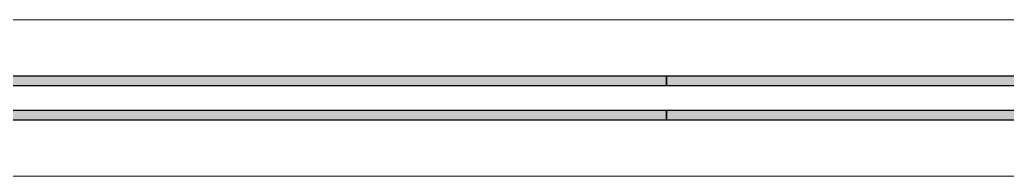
# Model space of a CAD drawing. Header units: millimetres. Extents: x 155927 to 295199, y -4084 to 97293.
# Drawn here: x 190536 to 191169, y 13508 to 13608 of the extents above; entities that cross this region are included whole.
import ezdxf

# ---------------------------------------------------------------- set-up
doc = ezdxf.new("R2010")
doc.units = ezdxf.units.MM
doc.header["$MEASUREMENT"] = 0
doc.layers.add('A-GLAZ-CURT', color=7, linetype='CONTINUOUS', lineweight=9)
doc.layers.add('A-GLAZ-CWMG', color=7, linetype='CONTINUOUS', lineweight=9)

msp = doc.modelspace()

# ---------------------------------------------------------------- hatches: boundary and pattern name
at = {"layer": 'A-GLAZ-CURT'}
h = msp.add_hatch(color=256, dxfattribs=at)
h.paths.add_polyline_path([(190950.83, 13543.61), (190950.83, 13549.61), (190100.83, 13549.61), (190100.83, 13543.61)], flags=0)
h.paths.add_polyline_path([(190100.83, 13565.61), (190950.83, 13565.61), (190950.83, 13571.61), (190100.83, 13571.61)], flags=0)
h = msp.add_hatch(color=256, dxfattribs=at)
h.paths.add_polyline_path([(191850.83, 13543.61), (191850.83, 13549.61), (190950.83, 13549.61), (190950.83, 13543.61), (191656.6, 13543.61)], flags=0)
h.paths.add_polyline_path([(191850.83, 13565.61), (191850.83, 13571.61), (190950.83, 13571.61), (190950.83, 13565.61), (191656.6, 13565.61)], flags=0)

# ---------------------------------------------------------------- linework, layer by layer
at = {"layer": 'A-GLAZ-CURT', "lineweight": 30}
for p, q in [((190950.83, 13571.61), (190100.83, 13571.61)), ((191850.83, 13571.61), (190950.83, 13571.61)), ((190950.83, 13571.61), (190950.83, 13565.61)), ((190950.83, 13565.61), (190950.83, 13571.61)), ((190100.83, 13565.61), (190950.83, 13565.61)), ((190950.83, 13565.61), (191850.83, 13565.61)), ((190950.83, 13549.61), (190100.83, 13549.61)), ((191850.83, 13549.61), (190950.83, 13549.61)), ((190950.83, 13549.61), (190950.83, 13543.61)), ((190950.83, 13543.61), (190950.83, 13549.61)), ((190100.83, 13543.61), (190950.83, 13543.61)), ((190950.83, 13543.61), (191850.83, 13543.61))]:
    msp.add_line(p, q, dxfattribs=at)
at = {"layer": 'A-GLAZ-CWMG'}
for p, q in [((190950.83, 13607.61), (190100.83, 13607.61)), ((191850.83, 13607.61), (190950.83, 13607.61)), ((190950.83, 13507.61), (190100.83, 13507.61)), ((191850.83, 13507.61), (190950.83, 13507.61))]:
    msp.add_line(p, q, dxfattribs=at)

doc.saveas('drawing.dxf')
